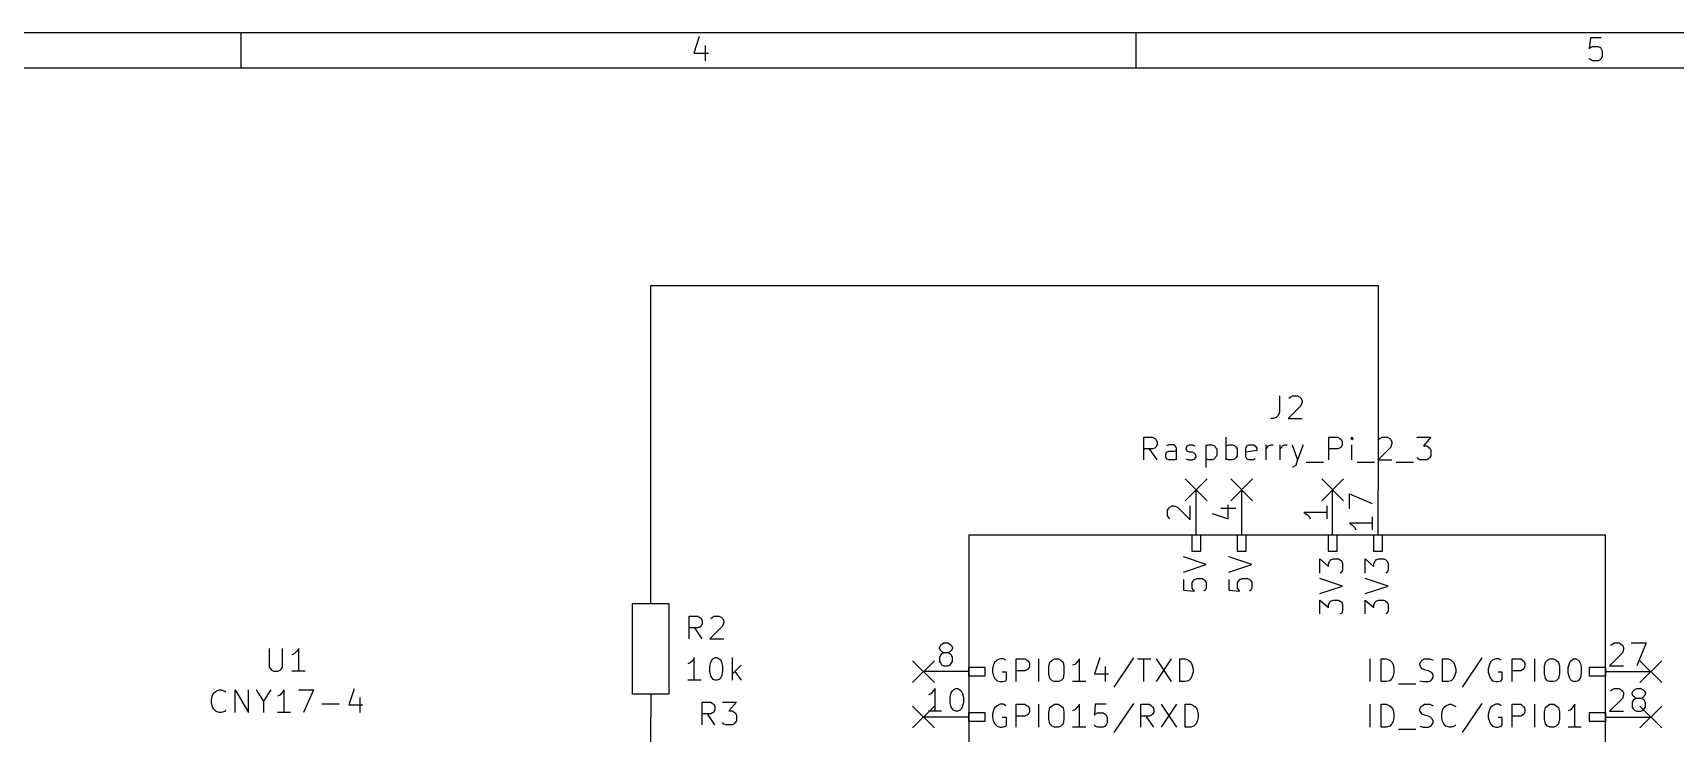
# Model space of a CAD drawing. Extents: x 0.4 to 11.3, y -7.9 to -0.4.
# Drawn here: x 5.841 to 9.454, y -1.935 to -0.394 of the extents above; entities that cross this region are included whole.
import ezdxf

# ---------------------------------------------------------------- set-up
doc = ezdxf.new("R2010")
doc.units = 0
doc.header["$MEASUREMENT"] = 0
for name, color, linetype in [('BLUE2', 5, 'CONTINUOUS'), ('CYAN2', 4, 'CONTINUOUS'), ('GREEN2', 3, 'CONTINUOUS'), ('LYELLOW', 51, 'CONTINUOUS'), ('RED2', 1, 'CONTINUOUS')]:
    doc.layers.add(name, color=color, linetype=linetype)

msp = doc.modelspace()

# ---------------------------------------------------------------- linework, layer by layer
at = {"layer": 'BLUE2', "linetype": 'CONTINUOUS'}
for p, q in [((8.376, -1.376), (8.424, -1.424)), ((8.424, -1.376), (8.376, -1.424)), ((8.476, -1.376), (8.524, -1.424)), ((8.524, -1.376), (8.476, -1.424)), ((8.676, -1.376), (8.724, -1.424)), ((8.724, -1.376), (8.676, -1.424)), ((7.776, -1.776), (7.824, -1.824)), ((7.824, -1.776), (7.776, -1.824)), ((9.376, -1.776), (9.424, -1.824)), ((9.424, -1.776), (9.376, -1.824)), ((7.776, -1.876), (7.824, -1.924)), ((7.824, -1.876), (7.776, -1.924)), ((9.376, -1.876), (9.424, -1.924)), ((9.424, -1.876), (9.376, -1.924))]:
    msp.add_line(p, q, dxfattribs=at)
at = {"layer": 'CYAN2', "linetype": 'CONTINUOUS'}
for p, q in [((8.583, -1.193), (8.583, -1.229)), ((8.63, -1.215), (8.602, -1.243)), ((8.604, -1.198), (8.607, -1.196)), ((8.607, -1.196), (8.611, -1.193)), ((8.611, -1.193), (8.623, -1.193)), ((8.623, -1.193), (8.628, -1.196)), ((8.628, -1.196), (8.63, -1.198)), ((8.63, -1.198), (8.633, -1.203)), ((8.633, -1.207), (8.63, -1.215)), ((8.633, -1.203), (8.633, -1.207)), ((8.569, -1.243), (8.564, -1.243)), ((8.576, -1.241), (8.569, -1.243)), ((8.58, -1.236), (8.576, -1.241)), ((8.583, -1.229), (8.58, -1.236)), ((8.602, -1.243), (8.633, -1.243)), ((8.285, -1.334), (8.285, -1.284)), ((8.285, -1.284), (8.304, -1.284)), ((8.304, -1.284), (8.309, -1.287)), ((8.309, -1.287), (8.311, -1.289)), ((8.311, -1.289), (8.314, -1.294)), ((8.314, -1.294), (8.314, -1.301)), ((8.466, -1.334), (8.466, -1.284)), ((8.692, -1.334), (8.692, -1.284)), ((8.692, -1.284), (8.711, -1.284)), ((8.711, -1.284), (8.716, -1.287)), ((8.716, -1.287), (8.719, -1.289)), ((8.719, -1.289), (8.721, -1.294)), ((8.721, -1.294), (8.721, -1.301)), ((8.742, -1.284), (8.74, -1.287)), ((8.74, -1.287), (8.742, -1.289)), ((8.745, -1.287), (8.742, -1.284)), ((8.742, -1.284), (8.742, -1.289)), ((8.742, -1.289), (8.745, -1.287)), ((8.802, -1.289), (8.804, -1.287)), ((8.804, -1.287), (8.809, -1.284)), ((8.809, -1.284), (8.821, -1.284)), ((8.821, -1.284), (8.826, -1.287)), ((8.826, -1.287), (8.828, -1.289)), ((8.828, -1.289), (8.83, -1.294)), ((8.83, -1.298), (8.828, -1.306)), ((8.83, -1.294), (8.83, -1.298)), ((8.885, -1.284), (8.916, -1.284)), ((8.916, -1.284), (8.9, -1.303)), ((8.304, -1.31), (8.285, -1.31)), ((8.314, -1.334), (8.297, -1.31)), ((8.309, -1.308), (8.304, -1.31)), ((8.311, -1.306), (8.309, -1.308)), ((8.314, -1.301), (8.311, -1.306)), ((8.333, -1.322), (8.335, -1.317)), ((8.333, -1.327), (8.333, -1.322)), ((8.335, -1.332), (8.333, -1.327)), ((8.34, -1.301), (8.335, -1.303)), ((8.335, -1.317), (8.34, -1.315)), ((8.34, -1.334), (8.335, -1.332)), ((8.35, -1.301), (8.34, -1.301)), ((8.34, -1.315), (8.352, -1.315)), ((8.352, -1.334), (8.34, -1.334)), ((8.354, -1.303), (8.35, -1.301)), ((8.352, -1.315), (8.357, -1.313)), ((8.357, -1.332), (8.352, -1.334)), ((8.357, -1.308), (8.354, -1.303)), ((8.357, -1.334), (8.357, -1.308)), ((8.378, -1.308), (8.38, -1.303)), ((8.378, -1.31), (8.378, -1.308)), ((8.38, -1.315), (8.378, -1.31)), ((8.378, -1.332), (8.383, -1.334)), ((8.38, -1.303), (8.385, -1.301)), ((8.385, -1.317), (8.38, -1.315)), ((8.383, -1.334), (8.392, -1.334)), ((8.385, -1.301), (8.392, -1.301)), ((8.392, -1.317), (8.385, -1.317)), ((8.392, -1.301), (8.397, -1.303)), ((8.397, -1.32), (8.392, -1.317)), ((8.392, -1.334), (8.397, -1.332)), ((8.4, -1.325), (8.397, -1.32)), ((8.397, -1.332), (8.4, -1.327)), ((8.4, -1.327), (8.4, -1.325)), ((8.421, -1.301), (8.421, -1.351)), ((8.421, -1.303), (8.426, -1.301)), ((8.426, -1.334), (8.421, -1.332)), ((8.426, -1.301), (8.435, -1.301)), ((8.435, -1.334), (8.426, -1.334)), ((8.435, -1.301), (8.44, -1.303)), ((8.44, -1.332), (8.435, -1.334)), ((8.44, -1.303), (8.442, -1.306)), ((8.442, -1.329), (8.44, -1.332)), ((8.442, -1.306), (8.445, -1.31)), ((8.445, -1.325), (8.442, -1.329)), ((8.445, -1.31), (8.445, -1.325)), ((8.466, -1.303), (8.471, -1.301)), ((8.471, -1.334), (8.466, -1.332)), ((8.471, -1.301), (8.48, -1.301)), ((8.48, -1.334), (8.471, -1.334)), ((8.48, -1.301), (8.485, -1.303)), ((8.485, -1.332), (8.48, -1.334)), ((8.485, -1.303), (8.488, -1.306)), ((8.488, -1.329), (8.485, -1.332)), ((8.488, -1.306), (8.49, -1.31)), ((8.49, -1.325), (8.488, -1.329)), ((8.49, -1.31), (8.49, -1.325)), ((8.509, -1.308), (8.511, -1.303)), ((8.509, -1.327), (8.509, -1.308)), ((8.533, -1.313), (8.509, -1.317)), ((8.511, -1.332), (8.509, -1.327)), ((8.511, -1.303), (8.516, -1.301)), ((8.516, -1.334), (8.511, -1.332)), ((8.516, -1.301), (8.526, -1.301)), ((8.526, -1.334), (8.516, -1.334)), ((8.526, -1.301), (8.53, -1.303)), ((8.53, -1.332), (8.526, -1.334)), ((8.53, -1.303), (8.533, -1.308)), ((8.533, -1.308), (8.533, -1.313)), ((8.554, -1.334), (8.554, -1.301)), ((8.554, -1.31), (8.557, -1.306)), ((8.557, -1.306), (8.559, -1.303)), ((8.559, -1.303), (8.564, -1.301)), ((8.564, -1.301), (8.569, -1.301)), ((8.585, -1.334), (8.585, -1.301)), ((8.585, -1.31), (8.588, -1.306)), ((8.588, -1.306), (8.59, -1.303)), ((8.59, -1.303), (8.595, -1.301)), ((8.595, -1.301), (8.6, -1.301)), ((8.611, -1.301), (8.623, -1.334)), ((8.623, -1.334), (8.619, -1.346)), ((8.635, -1.301), (8.623, -1.334)), ((8.711, -1.31), (8.692, -1.31)), ((8.716, -1.308), (8.711, -1.31)), ((8.719, -1.306), (8.716, -1.308)), ((8.721, -1.301), (8.719, -1.306)), ((8.742, -1.334), (8.742, -1.301)), ((8.828, -1.306), (8.8, -1.334)), ((8.8, -1.334), (8.83, -1.334)), ((8.888, -1.332), (8.885, -1.329)), ((8.892, -1.334), (8.888, -1.332)), ((8.907, -1.334), (8.892, -1.334)), ((8.9, -1.303), (8.907, -1.303)), ((8.907, -1.303), (8.911, -1.306)), ((8.911, -1.332), (8.907, -1.334)), ((8.911, -1.306), (8.914, -1.308)), ((8.914, -1.329), (8.911, -1.332)), ((8.914, -1.308), (8.916, -1.313)), ((8.916, -1.325), (8.914, -1.329)), ((8.916, -1.313), (8.916, -1.325)), ((8.616, -1.348), (8.611, -1.351)), ((8.619, -1.346), (8.616, -1.348)), ((8.642, -1.339), (8.68, -1.339)), ((8.754, -1.339), (8.792, -1.339)), ((8.84, -1.339), (8.878, -1.339)), ((8.422, -1.564), (8.372, -1.547)), ((8.522, -1.564), (8.472, -1.547)), ((8.672, -1.583), (8.672, -1.552)), ((8.672, -1.552), (8.691, -1.569)), ((8.696, -1.554), (8.701, -1.552)), ((8.701, -1.552), (8.713, -1.552)), ((8.713, -1.552), (8.717, -1.554)), ((8.772, -1.583), (8.772, -1.552)), ((8.772, -1.552), (8.791, -1.569)), ((8.796, -1.554), (8.801, -1.552)), ((8.801, -1.552), (8.813, -1.552)), ((8.813, -1.552), (8.817, -1.554)), ((8.372, -1.581), (8.422, -1.564)), ((8.472, -1.581), (8.522, -1.564)), ((8.691, -1.562), (8.694, -1.557)), ((8.691, -1.569), (8.691, -1.562)), ((8.694, -1.557), (8.696, -1.554)), ((8.717, -1.554), (8.72, -1.557)), ((8.72, -1.581), (8.717, -1.583)), ((8.72, -1.557), (8.722, -1.562)), ((8.722, -1.576), (8.72, -1.581)), ((8.722, -1.562), (8.722, -1.576)), ((8.791, -1.562), (8.794, -1.557)), ((8.791, -1.569), (8.791, -1.562)), ((8.794, -1.557), (8.796, -1.554)), ((8.817, -1.554), (8.82, -1.557)), ((8.82, -1.581), (8.817, -1.583)), ((8.82, -1.557), (8.822, -1.562)), ((8.822, -1.576), (8.82, -1.581)), ((8.822, -1.562), (8.822, -1.576)), ((8.372, -1.597), (8.372, -1.621)), ((8.372, -1.621), (8.396, -1.623)), ((8.391, -1.604), (8.394, -1.6)), ((8.391, -1.616), (8.391, -1.604)), ((8.394, -1.621), (8.391, -1.616)), ((8.394, -1.6), (8.396, -1.597)), ((8.396, -1.623), (8.394, -1.621)), ((8.396, -1.597), (8.401, -1.595)), ((8.401, -1.595), (8.413, -1.595)), ((8.413, -1.595), (8.417, -1.597)), ((8.417, -1.597), (8.42, -1.6)), ((8.42, -1.621), (8.417, -1.623)), ((8.42, -1.6), (8.422, -1.604)), ((8.422, -1.616), (8.42, -1.621)), ((8.422, -1.604), (8.422, -1.616)), ((8.472, -1.597), (8.472, -1.621)), ((8.472, -1.621), (8.496, -1.623)), ((8.491, -1.604), (8.494, -1.6)), ((8.491, -1.616), (8.491, -1.604)), ((8.494, -1.621), (8.491, -1.616)), ((8.494, -1.6), (8.496, -1.597)), ((8.496, -1.623), (8.494, -1.621)), ((8.496, -1.597), (8.501, -1.595)), ((8.501, -1.595), (8.513, -1.595)), ((8.513, -1.595), (8.517, -1.597)), ((8.517, -1.597), (8.52, -1.6)), ((8.52, -1.621), (8.517, -1.623)), ((8.52, -1.6), (8.522, -1.604)), ((8.522, -1.616), (8.52, -1.621)), ((8.522, -1.604), (8.522, -1.616)), ((8.722, -1.612), (8.672, -1.595)), ((8.672, -1.628), (8.722, -1.612)), ((8.822, -1.612), (8.772, -1.595)), ((8.772, -1.628), (8.822, -1.612)), ((8.672, -1.673), (8.672, -1.643)), ((8.672, -1.643), (8.691, -1.659)), ((8.691, -1.652), (8.694, -1.647)), ((8.691, -1.659), (8.691, -1.652)), ((8.694, -1.647), (8.696, -1.645)), ((8.696, -1.645), (8.701, -1.643)), ((8.701, -1.643), (8.713, -1.643)), ((8.713, -1.643), (8.717, -1.645)), ((8.717, -1.645), (8.72, -1.647)), ((8.72, -1.647), (8.722, -1.652)), ((8.722, -1.652), (8.722, -1.666)), ((8.772, -1.673), (8.772, -1.643)), ((8.772, -1.643), (8.791, -1.659)), ((8.791, -1.652), (8.794, -1.647)), ((8.791, -1.659), (8.791, -1.652)), ((8.794, -1.647), (8.796, -1.645)), ((8.796, -1.645), (8.801, -1.643)), ((8.801, -1.643), (8.813, -1.643)), ((8.813, -1.643), (8.817, -1.645)), ((8.817, -1.645), (8.82, -1.647)), ((8.82, -1.647), (8.822, -1.652)), ((8.822, -1.652), (8.822, -1.666)), ((7.285, -1.728), (7.285, -1.678)), ((7.285, -1.678), (7.304, -1.678)), ((7.304, -1.678), (7.308, -1.681)), ((7.308, -1.681), (7.311, -1.683)), ((7.311, -1.683), (7.313, -1.688)), ((7.313, -1.695), (7.311, -1.7)), ((7.313, -1.688), (7.313, -1.695)), ((7.332, -1.683), (7.335, -1.681)), ((7.335, -1.681), (7.339, -1.678)), ((7.339, -1.678), (7.351, -1.678)), ((7.351, -1.678), (7.356, -1.681)), ((7.356, -1.681), (7.358, -1.683)), ((7.358, -1.683), (7.361, -1.688)), ((7.361, -1.692), (7.358, -1.7)), ((7.361, -1.688), (7.361, -1.692)), ((8.72, -1.671), (8.717, -1.673)), ((8.722, -1.666), (8.72, -1.671)), ((8.82, -1.671), (8.817, -1.673)), ((8.822, -1.666), (8.82, -1.671)), ((7.304, -1.704), (7.285, -1.704)), ((7.313, -1.728), (7.297, -1.704)), ((7.308, -1.702), (7.304, -1.704)), ((7.311, -1.7), (7.308, -1.702)), ((7.358, -1.7), (7.33, -1.728)), ((7.33, -1.728), (7.361, -1.728)), ((6.361, -1.749), (6.361, -1.79)), ((6.39, -1.79), (6.39, -1.749)), ((6.416, -1.761), (6.411, -1.763)), ((6.421, -1.756), (6.416, -1.761)), ((6.426, -1.749), (6.421, -1.756)), ((6.426, -1.799), (6.426, -1.749)), ((7.296, -1.769), (7.292, -1.776)), ((7.296, -1.819), (7.296, -1.769)), ((7.337, -1.772), (7.342, -1.769)), ((7.342, -1.769), (7.346, -1.769)), ((7.346, -1.769), (7.351, -1.772)), ((7.38, -1.819), (7.38, -1.769)), ((8.188, -1.77), (8.176, -1.805)), ((8.262, -1.77), (8.219, -1.834)), ((9.028, -1.77), (8.985, -1.834)), ((6.361, -1.79), (6.364, -1.794)), ((6.364, -1.794), (6.366, -1.797)), ((6.366, -1.797), (6.371, -1.799)), ((6.371, -1.799), (6.38, -1.799)), ((6.38, -1.799), (6.385, -1.797)), ((6.385, -1.797), (6.388, -1.794)), ((6.388, -1.794), (6.39, -1.79)), ((6.44, -1.799), (6.411, -1.799)), ((7.287, -1.781), (7.282, -1.783)), ((7.292, -1.776), (7.287, -1.781)), ((7.33, -1.788), (7.332, -1.779)), ((7.33, -1.8), (7.33, -1.788)), ((7.332, -1.81), (7.33, -1.8)), ((7.332, -1.779), (7.335, -1.774)), ((7.335, -1.774), (7.337, -1.772)), ((7.351, -1.772), (7.354, -1.774)), ((7.354, -1.774), (7.356, -1.779)), ((7.356, -1.779), (7.358, -1.788)), ((7.358, -1.8), (7.356, -1.81)), ((7.358, -1.788), (7.358, -1.8)), ((7.399, -1.786), (7.38, -1.805)), ((7.385, -1.8), (7.399, -1.819)), ((7.954, -1.784), (7.952, -1.794)), ((7.952, -1.794), (7.952, -1.801)), ((7.952, -1.801), (7.954, -1.81)), ((7.957, -1.779), (7.954, -1.784)), ((7.962, -1.775), (7.957, -1.779)), ((7.969, -1.772), (7.962, -1.775)), ((7.976, -1.772), (7.969, -1.772)), ((7.983, -1.801), (7.973, -1.801)), ((7.981, -1.775), (7.976, -1.772)), ((7.983, -1.817), (7.983, -1.801)), ((8.004, -1.822), (8.004, -1.772)), ((8.004, -1.772), (8.023, -1.772)), ((8.023, -1.798), (8.004, -1.798)), ((8.023, -1.772), (8.028, -1.775)), ((8.028, -1.796), (8.023, -1.798)), ((8.028, -1.775), (8.031, -1.777)), ((8.031, -1.794), (8.028, -1.796)), ((8.031, -1.777), (8.033, -1.782)), ((8.033, -1.789), (8.031, -1.794)), ((8.033, -1.782), (8.033, -1.789)), ((8.054, -1.822), (8.054, -1.772)), ((8.076, -1.789), (8.078, -1.779)), ((8.076, -1.805), (8.076, -1.789)), ((8.078, -1.815), (8.076, -1.805)), ((8.078, -1.779), (8.083, -1.775)), ((8.083, -1.775), (8.088, -1.772)), ((8.088, -1.772), (8.097, -1.772)), ((8.097, -1.772), (8.102, -1.775)), ((8.102, -1.775), (8.107, -1.779)), ((8.107, -1.779), (8.109, -1.789)), ((8.109, -1.805), (8.107, -1.815)), ((8.109, -1.789), (8.109, -1.805)), ((8.133, -1.784), (8.128, -1.786)), ((8.138, -1.779), (8.133, -1.784)), ((8.143, -1.772), (8.138, -1.779)), ((8.143, -1.822), (8.143, -1.772)), ((8.176, -1.805), (8.207, -1.805)), ((8.2, -1.789), (8.2, -1.822)), ((8.271, -1.772), (8.3, -1.772)), ((8.285, -1.822), (8.285, -1.772)), ((8.312, -1.772), (8.345, -1.822)), ((8.345, -1.772), (8.312, -1.822)), ((8.364, -1.822), (8.364, -1.772)), ((8.364, -1.772), (8.376, -1.772)), ((8.376, -1.772), (8.383, -1.775)), ((8.383, -1.775), (8.388, -1.779)), ((8.388, -1.779), (8.39, -1.784)), ((8.39, -1.784), (8.393, -1.794)), ((8.393, -1.801), (8.39, -1.81)), ((8.393, -1.794), (8.393, -1.801)), ((8.783, -1.822), (8.783, -1.772)), ((8.807, -1.822), (8.807, -1.772)), ((8.807, -1.772), (8.818, -1.772)), ((8.818, -1.772), (8.826, -1.775)), ((8.826, -1.775), (8.83, -1.779)), ((8.83, -1.779), (8.833, -1.784)), ((8.833, -1.784), (8.835, -1.794)), ((8.835, -1.801), (8.833, -1.81)), ((8.835, -1.794), (8.835, -1.801)), ((8.892, -1.782), (8.895, -1.777)), ((8.892, -1.786), (8.892, -1.782)), ((8.895, -1.791), (8.892, -1.786)), ((8.895, -1.777), (8.897, -1.775)), ((8.897, -1.794), (8.895, -1.791)), ((8.897, -1.775), (8.902, -1.772)), ((8.902, -1.796), (8.897, -1.794)), ((8.902, -1.772), (8.914, -1.772)), ((8.911, -1.798), (8.902, -1.796)), ((8.916, -1.801), (8.911, -1.798)), ((8.914, -1.772), (8.921, -1.775)), ((8.918, -1.803), (8.916, -1.801)), ((8.921, -1.808), (8.918, -1.803)), ((8.942, -1.822), (8.942, -1.772)), ((8.942, -1.772), (8.954, -1.772)), ((8.954, -1.772), (8.961, -1.775)), ((8.961, -1.775), (8.966, -1.779)), ((8.966, -1.779), (8.968, -1.784)), ((8.968, -1.784), (8.971, -1.794)), ((8.971, -1.801), (8.968, -1.81)), ((8.971, -1.794), (8.971, -1.801)), ((9.045, -1.784), (9.042, -1.794)), ((9.042, -1.794), (9.042, -1.801)), ((9.042, -1.801), (9.045, -1.81)), ((9.047, -1.779), (9.045, -1.784)), ((9.052, -1.775), (9.047, -1.779)), ((9.059, -1.772), (9.052, -1.775)), ((9.066, -1.772), (9.059, -1.772)), ((9.073, -1.801), (9.064, -1.801)), ((9.071, -1.775), (9.066, -1.772)), ((9.073, -1.817), (9.073, -1.801)), ((9.095, -1.822), (9.095, -1.772)), ((9.095, -1.772), (9.114, -1.772)), ((9.114, -1.798), (9.095, -1.798)), ((9.114, -1.772), (9.118, -1.775)), ((9.118, -1.796), (9.114, -1.798)), ((9.118, -1.775), (9.121, -1.777)), ((9.121, -1.794), (9.118, -1.796)), ((9.121, -1.777), (9.123, -1.782)), ((9.123, -1.789), (9.121, -1.794)), ((9.123, -1.782), (9.123, -1.789)), ((9.145, -1.822), (9.145, -1.772)), ((9.166, -1.789), (9.168, -1.779)), ((9.166, -1.805), (9.166, -1.789)), ((9.168, -1.815), (9.166, -1.805)), ((9.168, -1.779), (9.173, -1.775)), ((9.173, -1.775), (9.178, -1.772)), ((9.178, -1.772), (9.187, -1.772)), ((9.187, -1.772), (9.192, -1.775)), ((9.192, -1.775), (9.197, -1.779)), ((9.197, -1.779), (9.199, -1.789)), ((9.199, -1.805), (9.197, -1.815)), ((9.199, -1.789), (9.199, -1.805)), ((9.218, -1.791), (9.221, -1.782)), ((9.218, -1.803), (9.218, -1.791)), ((9.221, -1.813), (9.218, -1.803)), ((9.221, -1.782), (9.223, -1.777)), ((9.223, -1.777), (9.226, -1.775)), ((9.226, -1.775), (9.23, -1.772)), ((9.23, -1.772), (9.235, -1.772)), ((9.235, -1.772), (9.24, -1.775)), ((9.24, -1.775), (9.242, -1.777)), ((9.242, -1.777), (9.245, -1.782)), ((9.245, -1.782), (9.247, -1.791)), ((9.247, -1.803), (9.245, -1.813)), ((9.247, -1.791), (9.247, -1.803)), ((6.244, -1.843), (6.251, -1.84)), ((6.251, -1.84), (6.255, -1.84)), ((6.255, -1.84), (6.263, -1.843)), ((6.286, -1.89), (6.286, -1.84)), ((6.286, -1.84), (6.315, -1.89)), ((6.315, -1.89), (6.315, -1.84)), ((6.332, -1.84), (6.348, -1.866)), ((6.348, -1.866), (6.365, -1.84)), ((6.394, -1.84), (6.389, -1.847)), ((6.394, -1.89), (6.394, -1.84)), ((6.425, -1.84), (6.458, -1.84)), ((6.458, -1.84), (6.436, -1.89)), ((6.548, -1.838), (6.536, -1.873)), ((7.311, -1.819), (7.282, -1.819)), ((7.335, -1.814), (7.332, -1.81)), ((7.337, -1.817), (7.335, -1.814)), ((7.342, -1.819), (7.337, -1.817)), ((7.346, -1.819), (7.342, -1.819)), ((7.351, -1.817), (7.346, -1.819)), ((7.354, -1.814), (7.351, -1.817)), ((7.356, -1.81), (7.354, -1.814)), ((7.954, -1.81), (7.957, -1.815)), ((7.957, -1.815), (7.962, -1.82)), ((7.962, -1.82), (7.969, -1.822)), ((7.969, -1.822), (7.973, -1.822)), ((7.973, -1.822), (7.981, -1.82)), ((7.981, -1.82), (7.983, -1.817)), ((8.083, -1.82), (8.078, -1.815)), ((8.088, -1.822), (8.083, -1.82)), ((8.097, -1.822), (8.088, -1.822)), ((8.102, -1.82), (8.097, -1.822)), ((8.107, -1.815), (8.102, -1.82)), ((8.157, -1.822), (8.128, -1.822)), ((8.376, -1.822), (8.364, -1.822)), ((8.383, -1.82), (8.376, -1.822)), ((8.388, -1.815), (8.383, -1.82)), ((8.39, -1.81), (8.388, -1.815)), ((8.818, -1.822), (8.807, -1.822)), ((8.826, -1.82), (8.818, -1.822)), ((8.83, -1.815), (8.826, -1.82)), ((8.833, -1.81), (8.83, -1.815)), ((8.845, -1.827), (8.883, -1.827)), ((8.892, -1.82), (8.899, -1.822)), ((8.899, -1.822), (8.911, -1.822)), ((8.911, -1.822), (8.916, -1.82)), ((8.916, -1.82), (8.918, -1.817)), ((8.918, -1.817), (8.921, -1.813)), ((8.921, -1.813), (8.921, -1.808)), ((8.954, -1.822), (8.942, -1.822)), ((8.961, -1.82), (8.954, -1.822)), ((8.966, -1.815), (8.961, -1.82)), ((8.968, -1.81), (8.966, -1.815)), ((9.045, -1.81), (9.047, -1.815)), ((9.047, -1.815), (9.052, -1.82)), ((9.052, -1.82), (9.059, -1.822)), ((9.059, -1.822), (9.064, -1.822)), ((9.064, -1.822), (9.071, -1.82)), ((9.071, -1.82), (9.073, -1.817)), ((9.173, -1.82), (9.168, -1.815)), ((9.178, -1.822), (9.173, -1.82)), ((9.187, -1.822), (9.178, -1.822)), ((9.192, -1.82), (9.187, -1.822)), ((9.197, -1.815), (9.192, -1.82)), ((9.223, -1.817), (9.221, -1.813)), ((9.226, -1.82), (9.223, -1.817)), ((9.23, -1.822), (9.226, -1.82)), ((9.235, -1.822), (9.23, -1.822)), ((9.24, -1.82), (9.235, -1.822)), ((9.242, -1.817), (9.24, -1.82)), ((9.245, -1.813), (9.242, -1.817)), ((6.234, -1.862), (6.236, -1.852)), ((6.234, -1.869), (6.234, -1.862)), ((6.236, -1.878), (6.234, -1.869)), ((6.236, -1.852), (6.239, -1.847)), ((6.239, -1.883), (6.236, -1.878)), ((6.239, -1.847), (6.244, -1.843)), ((6.263, -1.843), (6.265, -1.845)), ((6.348, -1.866), (6.348, -1.89)), ((6.384, -1.852), (6.379, -1.854)), ((6.389, -1.847), (6.384, -1.852)), ((6.477, -1.871), (6.515, -1.871)), ((6.536, -1.873), (6.567, -1.873)), ((6.56, -1.857), (6.56, -1.89)), ((7.313, -1.917), (7.313, -1.867)), ((7.313, -1.867), (7.332, -1.867)), ((7.332, -1.867), (7.336, -1.87)), ((7.336, -1.87), (7.339, -1.872)), ((7.339, -1.872), (7.341, -1.877)), ((7.341, -1.877), (7.341, -1.884)), ((7.358, -1.867), (7.389, -1.867)), ((7.389, -1.867), (7.372, -1.886)), ((7.962, -1.875), (7.957, -1.879)), ((7.969, -1.872), (7.962, -1.875)), ((7.976, -1.872), (7.969, -1.872)), ((7.981, -1.875), (7.976, -1.872)), ((8.004, -1.922), (8.004, -1.872)), ((8.004, -1.872), (8.023, -1.872)), ((8.023, -1.872), (8.028, -1.875)), ((8.028, -1.875), (8.031, -1.877)), ((8.031, -1.877), (8.033, -1.882)), ((8.054, -1.922), (8.054, -1.872)), ((8.078, -1.879), (8.083, -1.875)), ((8.083, -1.875), (8.088, -1.872)), ((8.088, -1.872), (8.097, -1.872)), ((8.097, -1.872), (8.102, -1.875)), ((8.102, -1.875), (8.107, -1.879)), ((8.143, -1.872), (8.138, -1.879)), ((8.143, -1.922), (8.143, -1.872)), ((8.178, -1.872), (8.176, -1.896)), ((8.202, -1.872), (8.178, -1.872)), ((8.262, -1.87), (8.219, -1.934)), ((8.278, -1.922), (8.278, -1.872)), ((8.278, -1.872), (8.297, -1.872)), ((8.297, -1.872), (8.302, -1.875)), ((8.302, -1.875), (8.304, -1.877)), ((8.304, -1.877), (8.307, -1.882)), ((8.323, -1.872), (8.357, -1.922)), ((8.357, -1.872), (8.323, -1.922)), ((8.376, -1.922), (8.376, -1.872)), ((8.376, -1.872), (8.388, -1.872)), ((8.388, -1.872), (8.395, -1.875)), ((8.395, -1.875), (8.4, -1.879)), ((8.783, -1.922), (8.783, -1.872)), ((8.807, -1.922), (8.807, -1.872)), ((8.807, -1.872), (8.818, -1.872)), ((8.818, -1.872), (8.826, -1.875)), ((8.826, -1.875), (8.83, -1.879)), ((8.892, -1.882), (8.895, -1.877)), ((8.895, -1.877), (8.897, -1.875)), ((8.897, -1.875), (8.902, -1.872)), ((8.902, -1.872), (8.914, -1.872)), ((8.914, -1.872), (8.921, -1.875)), ((8.945, -1.879), (8.949, -1.875)), ((8.949, -1.875), (8.957, -1.872)), ((8.957, -1.872), (8.961, -1.872)), ((8.961, -1.872), (8.968, -1.875)), ((8.968, -1.875), (8.971, -1.877)), ((9.028, -1.87), (8.985, -1.934)), ((9.052, -1.875), (9.047, -1.879)), ((9.059, -1.872), (9.052, -1.875)), ((9.066, -1.872), (9.059, -1.872)), ((9.071, -1.875), (9.066, -1.872)), ((9.095, -1.922), (9.095, -1.872)), ((9.095, -1.872), (9.114, -1.872)), ((9.114, -1.872), (9.118, -1.875)), ((9.118, -1.875), (9.121, -1.877)), ((9.121, -1.877), (9.123, -1.882)), ((9.145, -1.922), (9.145, -1.872)), ((9.168, -1.879), (9.173, -1.875)), ((9.173, -1.875), (9.178, -1.872)), ((9.178, -1.872), (9.187, -1.872)), ((9.187, -1.872), (9.192, -1.875)), ((9.192, -1.875), (9.197, -1.879)), ((9.233, -1.872), (9.228, -1.879)), ((9.233, -1.922), (9.233, -1.872)), ((6.244, -1.888), (6.239, -1.883)), ((6.251, -1.89), (6.244, -1.888)), ((6.255, -1.89), (6.251, -1.89)), ((6.263, -1.888), (6.255, -1.89)), ((6.265, -1.885), (6.263, -1.888)), ((6.408, -1.89), (6.379, -1.89)), ((7.332, -1.893), (7.313, -1.893)), ((7.341, -1.917), (7.325, -1.893)), ((7.336, -1.891), (7.332, -1.893)), ((7.339, -1.889), (7.336, -1.891)), ((7.341, -1.884), (7.339, -1.889)), ((7.36, -1.915), (7.358, -1.912)), ((7.372, -1.886), (7.379, -1.886)), ((7.379, -1.886), (7.384, -1.889)), ((7.384, -1.889), (7.386, -1.891)), ((7.386, -1.912), (7.384, -1.915)), ((7.386, -1.891), (7.389, -1.896)), ((7.389, -1.908), (7.386, -1.912)), ((7.389, -1.896), (7.389, -1.908)), ((7.954, -1.884), (7.952, -1.894)), ((7.952, -1.894), (7.952, -1.901)), ((7.952, -1.901), (7.954, -1.91)), ((7.957, -1.879), (7.954, -1.884)), ((7.954, -1.91), (7.957, -1.915)), ((7.983, -1.901), (7.973, -1.901)), ((7.983, -1.917), (7.983, -1.901)), ((8.023, -1.898), (8.004, -1.898)), ((8.028, -1.896), (8.023, -1.898)), ((8.031, -1.894), (8.028, -1.896)), ((8.033, -1.889), (8.031, -1.894)), ((8.033, -1.882), (8.033, -1.889)), ((8.076, -1.889), (8.078, -1.879)), ((8.076, -1.905), (8.076, -1.889)), ((8.078, -1.915), (8.076, -1.905)), ((8.107, -1.879), (8.109, -1.889)), ((8.109, -1.905), (8.107, -1.915)), ((8.109, -1.889), (8.109, -1.905)), ((8.133, -1.884), (8.128, -1.886)), ((8.138, -1.879), (8.133, -1.884)), ((8.176, -1.896), (8.178, -1.894)), ((8.178, -1.894), (8.183, -1.891)), ((8.183, -1.891), (8.195, -1.891)), ((8.195, -1.891), (8.2, -1.894)), ((8.2, -1.894), (8.202, -1.896)), ((8.202, -1.896), (8.204, -1.901)), ((8.204, -1.913), (8.202, -1.917)), ((8.204, -1.901), (8.204, -1.913)), ((8.297, -1.898), (8.278, -1.898)), ((8.307, -1.922), (8.29, -1.898)), ((8.302, -1.896), (8.297, -1.898)), ((8.304, -1.894), (8.302, -1.896)), ((8.307, -1.889), (8.304, -1.894)), ((8.307, -1.882), (8.307, -1.889)), ((8.4, -1.879), (8.402, -1.884)), ((8.402, -1.91), (8.4, -1.915)), ((8.402, -1.884), (8.404, -1.894)), ((8.404, -1.901), (8.402, -1.91)), ((8.404, -1.894), (8.404, -1.901)), ((8.83, -1.879), (8.833, -1.884)), ((8.833, -1.91), (8.83, -1.915)), ((8.833, -1.884), (8.835, -1.894)), ((8.835, -1.901), (8.833, -1.91)), ((8.835, -1.894), (8.835, -1.901)), ((8.892, -1.886), (8.892, -1.882)), ((8.895, -1.891), (8.892, -1.886)), ((8.897, -1.894), (8.895, -1.891)), ((8.902, -1.896), (8.897, -1.894)), ((8.911, -1.898), (8.902, -1.896)), ((8.916, -1.901), (8.911, -1.898)), ((8.918, -1.903), (8.916, -1.901)), ((8.921, -1.908), (8.918, -1.903)), ((8.918, -1.917), (8.921, -1.913)), ((8.921, -1.913), (8.921, -1.908)), ((8.94, -1.894), (8.942, -1.884)), ((8.94, -1.901), (8.94, -1.894)), ((8.942, -1.91), (8.94, -1.901)), ((8.942, -1.884), (8.945, -1.879)), ((8.945, -1.915), (8.942, -1.91)), ((9.045, -1.884), (9.042, -1.894)), ((9.042, -1.894), (9.042, -1.901)), ((9.042, -1.901), (9.045, -1.91)), ((9.047, -1.879), (9.045, -1.884)), ((9.045, -1.91), (9.047, -1.915)), ((9.073, -1.901), (9.064, -1.901)), ((9.073, -1.917), (9.073, -1.901)), ((9.114, -1.898), (9.095, -1.898)), ((9.118, -1.896), (9.114, -1.898)), ((9.121, -1.894), (9.118, -1.896)), ((9.123, -1.889), (9.121, -1.894)), ((9.123, -1.882), (9.123, -1.889)), ((9.166, -1.889), (9.168, -1.879)), ((9.166, -1.905), (9.166, -1.889)), ((9.168, -1.915), (9.166, -1.905)), ((9.197, -1.879), (9.199, -1.889)), ((9.199, -1.905), (9.197, -1.915)), ((9.199, -1.889), (9.199, -1.905)), ((9.223, -1.884), (9.218, -1.886)), ((9.228, -1.879), (9.223, -1.884)), ((7.365, -1.917), (7.36, -1.915)), ((7.379, -1.917), (7.365, -1.917)), ((7.384, -1.915), (7.379, -1.917)), ((7.957, -1.915), (7.962, -1.92)), ((7.962, -1.92), (7.969, -1.922)), ((7.969, -1.922), (7.973, -1.922)), ((7.973, -1.922), (7.981, -1.92)), ((7.981, -1.92), (7.983, -1.917)), ((8.083, -1.92), (8.078, -1.915)), ((8.088, -1.922), (8.083, -1.92)), ((8.097, -1.922), (8.088, -1.922)), ((8.102, -1.92), (8.097, -1.922)), ((8.107, -1.915), (8.102, -1.92)), ((8.157, -1.922), (8.128, -1.922)), ((8.178, -1.92), (8.176, -1.917)), ((8.183, -1.922), (8.178, -1.92)), ((8.195, -1.922), (8.183, -1.922)), ((8.2, -1.92), (8.195, -1.922)), ((8.202, -1.917), (8.2, -1.92)), ((8.388, -1.922), (8.376, -1.922)), ((8.395, -1.92), (8.388, -1.922)), ((8.4, -1.915), (8.395, -1.92)), ((8.818, -1.922), (8.807, -1.922)), ((8.826, -1.92), (8.818, -1.922)), ((8.83, -1.915), (8.826, -1.92)), ((8.845, -1.927), (8.883, -1.927)), ((8.892, -1.92), (8.899, -1.922)), ((8.899, -1.922), (8.911, -1.922)), ((8.911, -1.922), (8.916, -1.92)), ((8.916, -1.92), (8.918, -1.917)), ((8.949, -1.92), (8.945, -1.915)), ((8.957, -1.922), (8.949, -1.92)), ((8.961, -1.922), (8.957, -1.922)), ((8.968, -1.92), (8.961, -1.922)), ((8.971, -1.917), (8.968, -1.92)), ((9.047, -1.915), (9.052, -1.92)), ((9.052, -1.92), (9.059, -1.922)), ((9.059, -1.922), (9.064, -1.922)), ((9.064, -1.922), (9.071, -1.92)), ((9.071, -1.92), (9.073, -1.917)), ((9.173, -1.92), (9.168, -1.915)), ((9.178, -1.922), (9.173, -1.92)), ((9.187, -1.922), (9.178, -1.922)), ((9.192, -1.92), (9.187, -1.922)), ((9.197, -1.915), (9.192, -1.92)), ((9.247, -1.922), (9.218, -1.922))]:
    msp.add_line(p, q, dxfattribs=at)
at = {"layer": 'GREEN2', "linetype": 'CONTINUOUS'}
for p, q in [((7.2, -1.6), (7.2, -0.95)), ((7.2, -0.95), (8.8, -0.95)), ((8.8, -0.95), (8.8, -1.4)), ((7.2, -2.1), (7.2, -1.9))]:
    msp.add_line(p, q, dxfattribs=at)
at = {"layer": 'LYELLOW', "linetype": 'CONTINUOUS'}
for p, q in [((7.9, -1.5), (7.9, -3.9)), ((9.3, -1.5), (7.9, -1.5)), ((9.3, -3.9), (9.3, -1.5))]:
    msp.add_line(p, q, dxfattribs=at)
at = {"layer": 'RED2', "linetype": 'CONTINUOUS'}
for p, q in [((11.299, -0.394), (0.394, -0.394)), ((6.299, -0.472), (6.299, -0.394)), ((8.268, -0.472), (8.268, -0.394)), ((7.307, -0.402), (7.295, -0.439)), ((7.32, -0.422), (7.32, -0.456)), ((9.267, -0.405), (9.264, -0.429)), ((9.264, -0.429), (9.267, -0.426)), ((9.291, -0.405), (9.267, -0.405)), ((9.267, -0.426), (9.272, -0.424)), ((9.272, -0.424), (9.284, -0.424)), ((9.284, -0.424), (9.289, -0.426)), ((9.289, -0.426), (9.291, -0.429)), ((9.291, -0.429), (9.293, -0.434)), ((7.295, -0.439), (7.327, -0.439)), ((9.267, -0.453), (9.264, -0.451)), ((9.272, -0.456), (9.267, -0.453)), ((9.284, -0.456), (9.272, -0.456)), ((9.289, -0.453), (9.284, -0.456)), ((9.291, -0.451), (9.289, -0.453)), ((9.293, -0.446), (9.291, -0.451)), ((9.293, -0.434), (9.293, -0.446)), ((11.221, -0.472), (0.472, -0.472)), ((8.4, -1.5), (8.4, -1.4)), ((8.5, -1.5), (8.5, -1.4)), ((8.7, -1.5), (8.7, -1.4)), ((8.8, -1.5), (8.8, -1.4)), ((8.337, -1.445), (8.34, -1.44)), ((8.34, -1.44), (8.342, -1.438)), ((8.342, -1.438), (8.347, -1.435)), ((8.347, -1.435), (8.351, -1.435)), ((8.351, -1.435), (8.359, -1.438)), ((8.359, -1.438), (8.387, -1.466)), ((8.387, -1.466), (8.387, -1.435)), ((8.454, -1.44), (8.487, -1.44)), ((8.47, -1.464), (8.47, -1.433)), ((8.687, -1.435), (8.687, -1.464)), ((8.737, -1.442), (8.737, -1.409)), ((8.737, -1.409), (8.787, -1.43)), ((8.337, -1.457), (8.337, -1.445)), ((8.34, -1.461), (8.337, -1.457)), ((8.342, -1.464), (8.34, -1.461)), ((8.435, -1.452), (8.47, -1.464)), ((8.687, -1.45), (8.637, -1.45)), ((8.637, -1.45), (8.644, -1.454)), ((8.644, -1.454), (8.649, -1.459)), ((8.649, -1.459), (8.651, -1.464)), ((8.787, -1.473), (8.737, -1.473)), ((8.737, -1.473), (8.744, -1.478)), ((8.744, -1.478), (8.749, -1.483)), ((8.787, -1.459), (8.787, -1.488)), ((7.9, -1.5), (7.9, -3.9)), ((9.3, -1.5), (7.9, -1.5)), ((7.9, -1.5), (7.9, -3.9)), ((9.3, -1.5), (7.9, -1.5)), ((8.39, -1.5), (8.39, -1.535)), ((8.41, -1.5), (8.39, -1.5)), ((8.41, -1.535), (8.41, -1.5)), ((8.49, -1.5), (8.49, -1.535)), ((8.51, -1.5), (8.49, -1.5)), ((8.51, -1.535), (8.51, -1.5)), ((8.69, -1.5), (8.69, -1.535)), ((8.71, -1.5), (8.69, -1.5)), ((8.71, -1.535), (8.71, -1.5)), ((8.749, -1.483), (8.751, -1.488)), ((8.79, -1.5), (8.79, -1.535)), ((8.81, -1.5), (8.79, -1.5)), ((8.81, -1.535), (8.81, -1.5)), ((9.3, -3.9), (9.3, -1.5)), ((9.3, -3.9), (9.3, -1.5)), ((8.39, -1.535), (8.41, -1.535)), ((8.49, -1.535), (8.51, -1.535)), ((8.69, -1.535), (8.71, -1.535)), ((8.79, -1.535), (8.81, -1.535)), ((7.2, -1.65), (7.2, -1.6)), ((7.16, -1.85), (7.16, -1.65)), ((7.16, -1.65), (7.24, -1.65)), ((7.24, -1.65), (7.24, -1.85)), ((7.835, -1.747), (7.838, -1.742)), ((7.835, -1.749), (7.835, -1.747)), ((7.838, -1.754), (7.835, -1.749)), ((7.838, -1.763), (7.835, -1.768)), ((7.835, -1.768), (7.835, -1.778)), ((7.838, -1.742), (7.84, -1.74)), ((7.84, -1.756), (7.838, -1.754)), ((7.84, -1.761), (7.838, -1.763)), ((7.84, -1.74), (7.845, -1.737)), ((7.845, -1.759), (7.84, -1.756)), ((7.845, -1.759), (7.84, -1.761)), ((7.845, -1.737), (7.854, -1.737)), ((7.854, -1.759), (7.845, -1.759)), ((7.854, -1.737), (7.859, -1.74)), ((7.859, -1.756), (7.854, -1.759)), ((7.859, -1.761), (7.854, -1.759)), ((7.859, -1.74), (7.861, -1.742)), ((7.861, -1.754), (7.859, -1.756)), ((7.861, -1.763), (7.859, -1.761)), ((7.861, -1.742), (7.864, -1.747)), ((7.864, -1.749), (7.861, -1.754)), ((7.864, -1.768), (7.861, -1.763)), ((7.864, -1.747), (7.864, -1.749)), ((7.864, -1.778), (7.864, -1.768)), ((9.338, -1.759), (9.309, -1.787)), ((9.311, -1.742), (9.314, -1.74)), ((9.314, -1.74), (9.319, -1.737)), ((9.319, -1.737), (9.33, -1.737)), ((9.33, -1.737), (9.335, -1.74)), ((9.335, -1.74), (9.338, -1.742)), ((9.338, -1.742), (9.34, -1.747)), ((9.34, -1.751), (9.338, -1.759)), ((9.34, -1.747), (9.34, -1.751)), ((9.357, -1.737), (9.39, -1.737)), ((9.39, -1.737), (9.369, -1.787)), ((7.9, -1.8), (7.8, -1.8)), ((7.835, -1.778), (7.838, -1.782)), ((7.838, -1.782), (7.84, -1.785)), ((7.84, -1.785), (7.845, -1.787)), ((7.845, -1.787), (7.854, -1.787)), ((7.854, -1.787), (7.859, -1.785)), ((7.859, -1.785), (7.861, -1.782)), ((7.861, -1.782), (7.864, -1.778)), ((7.9, -1.81), (7.9, -1.79)), ((7.9, -1.79), (7.935, -1.79)), ((7.935, -1.79), (7.935, -1.81)), ((9.265, -1.81), (9.265, -1.79)), ((9.265, -1.79), (9.3, -1.79)), ((9.3, -1.79), (9.3, -1.81)), ((9.3, -1.8), (9.4, -1.8)), ((9.309, -1.787), (9.34, -1.787)), ((7.826, -1.837), (7.821, -1.844)), ((7.826, -1.887), (7.826, -1.837)), ((7.861, -1.847), (7.864, -1.842)), ((7.864, -1.842), (7.866, -1.84)), ((7.866, -1.84), (7.871, -1.837)), ((7.871, -1.837), (7.876, -1.837)), ((7.876, -1.837), (7.88, -1.84)), ((7.88, -1.84), (7.883, -1.842)), ((7.883, -1.842), (7.885, -1.847)), ((7.935, -1.81), (7.9, -1.81)), ((9.3, -1.81), (9.265, -1.81)), ((9.311, -1.842), (9.314, -1.84)), ((9.314, -1.84), (9.319, -1.837)), ((9.319, -1.837), (9.33, -1.837)), ((9.33, -1.837), (9.335, -1.84)), ((9.335, -1.84), (9.338, -1.842)), ((9.338, -1.842), (9.34, -1.847)), ((9.359, -1.847), (9.361, -1.842)), ((9.361, -1.842), (9.364, -1.84)), ((9.364, -1.84), (9.369, -1.837)), ((9.369, -1.837), (9.378, -1.837)), ((9.378, -1.837), (9.383, -1.84)), ((9.383, -1.84), (9.385, -1.842)), ((9.385, -1.842), (9.388, -1.847)), ((7.24, -1.85), (7.16, -1.85)), ((7.2, -1.85), (7.2, -1.9)), ((7.816, -1.849), (7.811, -1.851)), ((7.821, -1.844), (7.816, -1.849)), ((7.859, -1.856), (7.861, -1.847)), ((7.859, -1.868), (7.859, -1.856)), ((7.861, -1.878), (7.859, -1.868)), ((7.864, -1.882), (7.861, -1.878)), ((7.885, -1.878), (7.883, -1.882)), ((7.885, -1.847), (7.888, -1.856)), ((7.888, -1.868), (7.885, -1.878)), ((7.888, -1.856), (7.888, -1.868)), ((9.338, -1.859), (9.309, -1.887)), ((9.34, -1.851), (9.338, -1.859)), ((9.34, -1.847), (9.34, -1.851)), ((9.359, -1.849), (9.359, -1.847)), ((9.361, -1.854), (9.359, -1.849)), ((9.361, -1.863), (9.359, -1.868)), ((9.359, -1.868), (9.359, -1.878)), ((9.359, -1.878), (9.361, -1.882)), ((9.364, -1.856), (9.361, -1.854)), ((9.364, -1.861), (9.361, -1.863)), ((9.369, -1.859), (9.364, -1.856)), ((9.369, -1.859), (9.364, -1.861)), ((9.378, -1.859), (9.369, -1.859)), ((9.383, -1.856), (9.378, -1.859)), ((9.383, -1.861), (9.378, -1.859)), ((9.385, -1.854), (9.383, -1.856)), ((9.385, -1.863), (9.383, -1.861)), ((9.388, -1.849), (9.385, -1.854)), ((9.388, -1.868), (9.385, -1.863)), ((9.385, -1.882), (9.388, -1.878)), ((9.388, -1.847), (9.388, -1.849)), ((9.388, -1.878), (9.388, -1.868)), ((7.9, -1.9), (7.8, -1.9)), ((7.84, -1.887), (7.811, -1.887)), ((7.866, -1.885), (7.864, -1.882)), ((7.871, -1.887), (7.866, -1.885)), ((7.876, -1.887), (7.871, -1.887)), ((7.88, -1.885), (7.876, -1.887)), ((7.883, -1.882), (7.88, -1.885)), ((7.9, -1.91), (7.9, -1.89)), ((7.9, -1.89), (7.935, -1.89)), ((7.935, -1.91), (7.9, -1.91)), ((7.935, -1.89), (7.935, -1.91)), ((9.265, -1.91), (9.265, -1.89)), ((9.265, -1.89), (9.3, -1.89)), ((9.3, -1.91), (9.265, -1.91)), ((9.3, -1.89), (9.3, -1.91)), ((9.3, -1.9), (9.4, -1.9)), ((9.309, -1.887), (9.34, -1.887)), ((9.361, -1.882), (9.364, -1.885)), ((9.364, -1.885), (9.369, -1.887)), ((9.369, -1.887), (9.378, -1.887)), ((9.378, -1.887), (9.383, -1.885)), ((9.383, -1.885), (9.385, -1.882))]:
    msp.add_line(p, q, dxfattribs=at)

doc.saveas('drawing.dxf')
